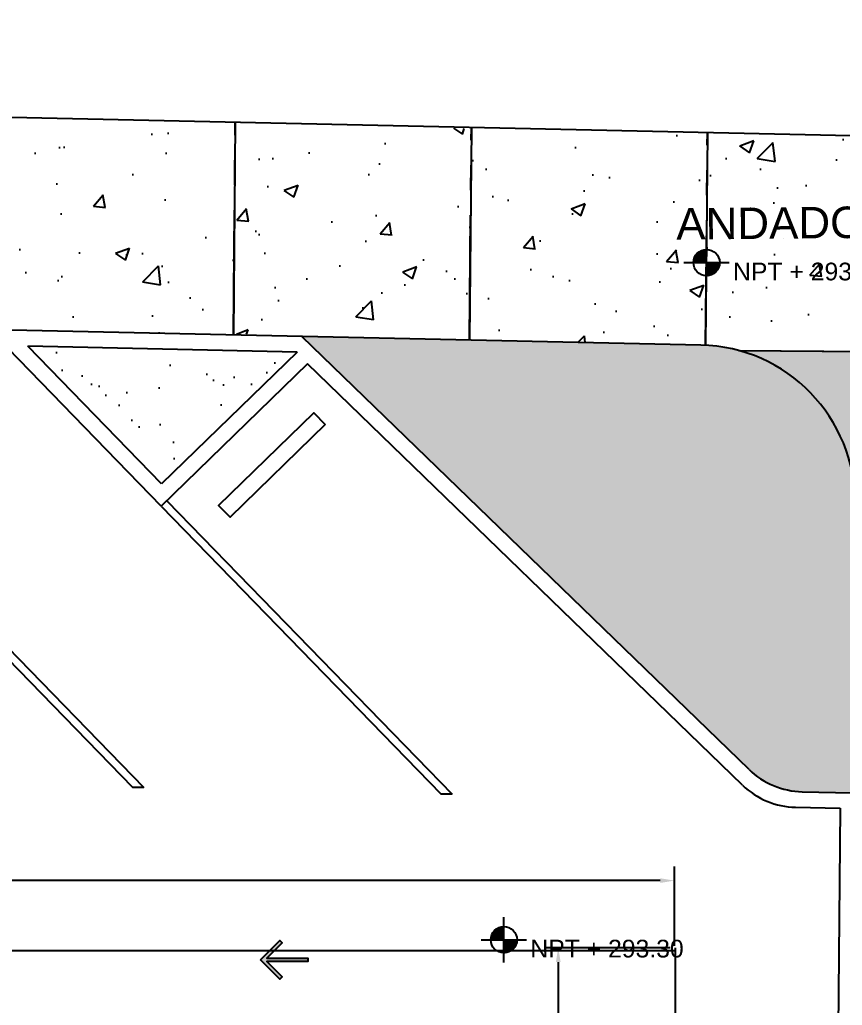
# Model space of a CAD drawing. Header units: millimetres. Extents: x 793 to 3159, y 750 to 2095.
# Drawn here: x 1200.32 to 1210.77, y 1051.98 to 1064.5 of the extents above; entities that cross this region are included whole.
import ezdxf

# ---------------------------------------------------------------- set-up
doc = ezdxf.new("R2010")
doc.units = ezdxf.units.MM
doc.linetypes.add('CENTER', pattern=[50.800000000000004, 31.75, -6.35, 6.35, -6.35])
doc.linetypes.add('CONTINUA', pattern=[0])
for name, color, linetype in [('A- SEÑALIZACION VIAL', 250, 'Continuous'), ('A-BANQUETA', 8, 'Continuous'), ('A-NIVEL', 4, 'Continuous'), ('A-PISOS', 252, 'Continuous'), ('A-TEXTO', 2, 'Continuous'), ('A-VEGETACION', 65, 'Continuous')]:
    doc.layers.add(name, color=color, linetype=linetype)
doc.layers.add('JUNTA DE CONTROL', color=7, linetype='Continuous', true_color=0xf43e0b)
doc.styles.add('kobalt', font='arial.ttf', dxfattribs={"height": 0.15})
doc.styles.get("Standard").update_dxf_attribs({"font": 'arial.ttf'})
doc.dimstyles.get("Standard").update_dxf_attribs({"dimtxt": 1.2, "dimasz": 0.18, "dimexe": 0.18, "dimexo": 0.0625, "dimgap": 0.09, "dimtad": 0, "dimtih": 1, "dimtoh": 1, "dimdec": 4, "dimlfac": -1, "dimzin": 0, "dimdsep": 46, "dimtxsty": 'Standard', "dimcen": 0.09, "dimadec": 0, "dimazin": 0, "dimtfac": 1, "dimtdec": 4, "dimtofl": 0, "dimtmove": 0, "dimatfit": 3, "dimfxl": 1, "dimtolj": 1, "dimtzin": 0, "dimarcsym": 0})
pattern_1 = [(38.03404668510775, (-995.4460003704075, 276.8592496432665), (-0.04112262101135186, 0.9784856859418828), [0, -0.7721600000000001, 0, -0.8636, 0, -0.8255]), (8.034046685107736, (-995.4460003704075, 276.8592496432665), (0.8856448345906804, 1.441967702313352), [0, -0.41656, 0, -0.69596, 0, -0.2667]), (328.0340466851077, (-996.0708132279465, 276.8534256734255), (1.581889229368529, 0.01761950986385392), [0, -0.254, 0, -0.9144, 0, -1.1938]), (318.0340466851077, (-996.0708132279465, 276.8534256734255), (1.52289083700105, 0.4600730982118405), [0, -0.127, 0, -0.59944, 0, -0.6858])]
pattern_2 = [(49.99999999999999, (-2174.844098950855, -711.9262848175131), (1.821846689960041, -0.1593908553890309), [0.1904999999999998, -2.095499999999997]), (354.9999999999998, (-2174.844098950855, -711.9262848175131), (-0.3524342142496936, 1.910568452390352), [0.1524, -1.6764058417]), (100.4514446999999, (-2174.692278880862, -711.9395673517138), (1.469412470903532, 1.751177519121952), [0.161900088, -1.780902446]), (46.18420000000002, (-2174.844098950854, -711.4182848166674), (2.710790408921299, -0.4204232793272717), [0.2857499999999997, -3.143249999999998]), (96.63555760999989, (-2174.618199950842, -711.4533198173158), (2.374041340515032, 2.474261245977214), [0.2428502313999999, -2.671356081599998]), (351.1841511700001, (-2174.844098950854, -711.4182848166674), (2.374041340649768, 2.474261245855327), [0.2285996707, -2.5145973192]), (21, (-2174.590098950837, -711.5452848169953), (1.516143912691326, -1.022651981870877), [0.1904999999999999, -2.095499999999999]), (326, (-2174.590098950837, -711.5452848169953), (0.6180202834764703, 1.841879661223193), [0.1523999999999999, -1.676399999999999]), (71.45144499999999, (-2174.463753624819, -711.6305058165453), (2.134164192787159, 0.8192276888590528), [0.1619000879999999, -1.780899375999998]), (37.49999999999998, (-2174.844098950855, -711.9262848175131), (0.03088603250591817, 0.8455503887315311), [0, -1.65608, 0, -1.7018, 0, -1.68275]), (7.499999999999999, (-2174.844098950855, -711.9262848175131), (0.668196625103057, 1.001805748181196), [0, -0.9702799999999999, 0, -1.61798, 0, -0.6413500000000001]), (327.5, (-2175.410518950842, -711.9262848170478), (1.355905951668714, -0.05728743992673457), [0, -0.6349999999999996, 0, -1.981199999999999, 0, -2.628899999999998]), (317.5, (-2175.664518950858, -711.9262848165821), (1.48129181386018, 0.2542649103333302), [0, -0.8254999999999996, 0, -1.315719999999999, 0, -1.866899999999999])]

# ---------------------------------------------------------------- blocks, each defined once
blk = doc.blocks.new('A$C15914C01')
at = {"layer": 'A-PISOS', "linetype": 'CONTINUA', "ltscale": 0.5}
h = blk.add_hatch(dxfattribs=at)
h.set_pattern_fill('AR-CONC', color=250, scale=0.01)
h.set_pattern_definition(pattern_2)
h.paths.add_polyline_path([(28.81866128864931, 73.6315830941312), (25.81866128864931, 73.6315830941312), (25.81679474090924, 70.95062463870272), (28.81679474090924, 70.9109063972719)])
h.paths.add_polyline_path([(22.81501169473631, 73.70933215459809), (19.81501169467811, 73.70933215506375), (19.82342723687179, 71.02824054285884), (22.82320194476051, 70.98939256183803)])
h.paths.add_polyline_path([(22.80667967745104, 73.67296153865755), (19.81679474085104, 73.72873451281339), (19.81501169467811, 73.70933215506375), (22.81501169473631, 73.70933215459809)])
h.paths.add_polyline_path([(16.81601778761251, 73.7870209235698), (13.8160177875543, 73.78702092310408), (13.80621065833839, 71.10616529965773), (16.80654730711831, 71.06731004174799)])
h.paths.add_polyline_path([(10.81679474090924, 73.84701593639329), (7.816794740909245, 73.84701593639329), (7.805537361011375, 71.18387581640854), (10.8241017445107, 71.1449424400925)])
edge = h.paths.add_edge_path()
edge.add_line((4.816794740909245, 73.84701593639335), (1.816794740934185, 73.84701593603602))
edge.add_line((1.816794740909245, 73.84701593592763), (1.816794740793067, 74.26870477605036))
edge.add_line((1.81679474079283, 74.26870477665216), (0.9177889955582498, 74.80487669416972))
edge.add_line((0.9177889955462675, 74.80487669399008), (-0.8035361458326942, 73.99847830408132))
edge.add_line((-0.8035361458314583, 73.99847830366343), (-0.7706542247404112, 72.90514826607478))
edge.add_line((-0.7706542247324251, 72.90514826634899), (-1.677041933301348, 72.47991564040292))
edge.add_line((-1.67704193328975, 72.4799156403169), (-2.402219015410249, 73.24298598009723))
edge.add_arc((0.009370609011966735, 66.71494472492503), 6.959244725386664, 110.275243042738, 131.6043571634885)
edge.add_line((-4.611450127267766, 71.91870325803757), (-3.601769774195357, 71.33160386025567))
edge.add_line((-3.601769774162698, 71.33160386048252), (4.805200712219627, 71.2227310751176))
edge.add_line((4.805200712231454, 71.22273107478395), (4.816794740924581, 73.84701593649113))
h.paths.add_polyline_path([(4.805195475986693, 73.92313921963796), (2.342738984385505, 73.95502876862884), (1.81679474079283, 74.26870477665216), (1.816794740909245, 73.84701593592763), (4.816794740909245, 73.84701593639335)], flags=17)
h.paths.add_polyline_path([(10.68330526462523, 73.84701593732461), (7.816794740851037, 73.88413810636848), (7.816794740909245, 73.84701593639329)])
h = blk.add_hatch(dxfattribs=at)
h.set_pattern_fill('AR-CONC', color=250, scale=0.01)
h.set_pattern_definition(pattern_2)
h.paths.add_polyline_path([(31.81679474090924, 73.54111243737879), (28.8167947409092, 73.61218181718141), (28.81679474090924, 70.9109063972719), (31.81679474085104, 70.84701593685895)])
h.paths.add_polyline_path([(25.82326840935275, 73.63389581209049), (22.82326840941096, 73.70685284677893), (22.80738892895165, 71.00259724538773), (25.81679474090924, 70.95062463870272)])
h = blk.add_hatch(dxfattribs=at)
h.set_pattern_fill('AR-CONC', color=250, scale=0.01)
h.set_pattern_definition(pattern_2)
h.paths.add_polyline_path([(34.81679474102566, -42.81959897326306), (32.62775282358052, -43.15298406314113), (34.82047724927544, -45.96183820255101), (37.61671737022699, -49.54456134513021), (37.81679474090924, -49.36149951536208), (37.81187782005873, -45.95698911417276), (37.26239695627011, -45.95693011116236), (35.07667400687933, -43.15298406360671)])
h.paths.add_polyline_path([(37.81679474090926, -31.15298406360674), (31.81679474090926, -31.15298406407237), (31.81679474090924, -34.15298406407237), (37.81679474090924, -34.15298406360671)])
h.paths.add_polyline_path([(37.81679474096745, -28.15298406360679), (31.81679474090923, -28.15298406407237), (31.81679474090926, -31.15298406407237), (37.81679474090926, -31.15298406360674)])
h.paths.add_polyline_path([(37.81679474090924, -25.15298406360671), (31.81679474085104, -25.15298406360671), (31.81679474090923, -28.15298406407237), (37.81679474096745, -28.15298406360679)])
h.paths.add_polyline_path([(37.81679474090924, -22.15298406360671), (31.81679474085104, -22.15298406360671), (31.81679474085104, -25.15298406360671), (37.81679474090924, -25.15298406360671)])
h.paths.add_polyline_path([(37.81679474090924, -19.15298406360671), (31.81679474085104, -19.15298406360671), (31.81679474085104, -22.15298406360671), (37.81679474090924, -22.15298406360671)])
h.paths.add_polyline_path([(37.81679474090924, -16.15298406407237), (31.81679474085104, -16.15298406360671), (31.81679474085104, -19.15298406360671), (37.81679474090924, -19.15298406360671)])
h.paths.add_polyline_path([(37.81679474090924, -13.15298406360679), (31.81679474090924, -13.15298406360671), (31.81679474085104, -16.15298406360671), (37.81679474090924, -16.15298406407237)])
h.paths.add_polyline_path([(37.81679474090926, -10.15298406360671), (31.81679474090924, -10.15298406360671), (31.81679474090924, -13.15298406360671), (37.81679474090924, -13.15298406360679)])
h.paths.add_polyline_path([(37.81679474096745, -7.152984063606709), (31.81679474090924, -7.152984063606624), (31.81679474090924, -10.15298406360671), (37.81679474090926, -10.15298406360671)])
h.paths.add_polyline_path([(37.81679474090926, -4.152984063606709), (31.81679474085105, -4.152984063606624), (31.81679474090924, -7.152984063606624), (37.81679474096745, -7.152984063606709)])
h.paths.add_polyline_path([(37.81679474090924, -1.152984063606795), (31.81679474085104, -1.152984063606795), (31.81679474085105, -4.152984063606624), (37.81679474090926, -4.152984063606709)])
h.paths.add_polyline_path([(37.81679474090926, 1.847015936393291), (30.68679868668551, 1.845138009637509), (30.68501337594353, -0.9440509872511029), (31.81679474090924, -0.2965688914991915), (31.81679474085104, -1.152984063606795), (37.81679474090924, -1.152984063606795)])
h.paths.add_polyline_path([(34.5900180604076, 4.844951293896884), (30.68882287672022, 4.847179606091146), (30.68680668977322, 1.845138009637594), (34.81679474090923, 1.847015936393291), (37.81679474090926, 1.847015936393291), (37.82218791742342, 3.65606781700626), (34.58991025859723, 3.656360975466583)])
h.paths.add_polyline_path([(34.59029033913974, 7.847015936393376), (30.69084400986326, 7.844687608070672), (30.68883220781572, 4.847179606556892), (34.5900180604076, 4.844951293896884)])
h.paths.add_polyline_path([(34.59056224377127, 10.84495600871742), (30.69286839326378, 10.84701593592754), (30.69084557966566, 7.847015935927629), (34.59029033913974, 7.847015936393376)])
h.paths.add_polyline_path([(34.59083433548221, 13.84495836636049), (30.69504023692569, 13.84701585769653), (30.69287029426778, 10.84983529523015), (34.59056224377127, 10.84495600871742)])
h.paths.add_polyline_path([(34.59110642713495, 16.84496072400361), (30.69692173384828, 16.85845592385158), (30.69489120674552, 13.84701593639321), (34.59083433548221, 13.84495836636049)])
h.paths.add_polyline_path([(34.59137870691484, 19.84703742573038), (30.6989347221097, 19.84388419985771), (30.69691402022727, 16.84701593592771), (34.59110642713495, 16.84496072400361)])
h.paths.add_polyline_path([(34.59165079845116, 22.84703740105033), (30.70095964713255, 22.84701593639329), (30.69893683365081, 19.84701593639332), (34.59137870691484, 19.84703742573038)])
h.paths.add_polyline_path([(34.59192270220953, 25.84496779646716), (30.70298753486709, 25.85454141395175), (30.70096897741314, 22.84701584884905), (34.59165079845116, 22.84703740105033)])
h.paths.add_polyline_path([(34.59219479386229, 28.84497015317902), (30.70500527415425, 28.84701593639329), (30.70299686514772, 25.854541326873), (34.59192270220953, 25.84496779646716)])
h.paths.add_polyline_path([(34.59246688551502, 31.84497251082212), (30.70702808763599, 31.84701593685895), (30.70500264124711, 28.84311108151451), (34.59219479386229, 28.84497015317902)])
h.paths.add_polyline_path([(34.59273916226812, 34.84701593639329), (30.70905090111773, 34.84701593639329), (30.7070374187897, 31.84701593685895), (34.59246688551502, 31.84497251082212)])
h.paths.add_polyline_path([(34.81679474085104, 37.84701593639332), (30.7110739548807, 37.84737239358955), (30.70906023221325, 34.84701593592763), (34.59273916226812, 34.84701593639329), (34.59293682267889, 37.02636083867401), (34.81673830951331, 37.02634054049847)])
h.paths.add_polyline_path([(34.81679474085104, 40.84701593639329), (30.71309678029502, 40.84738991968334), (30.71108328603437, 37.84737239312381), (34.81679474085104, 37.84701593639332)])
h.paths.add_polyline_path([(31.81684639869486, -35.10037249512973), (37.8168463986367, -35.10037249466404), (37.81679474090924, -34.15298406360671), (31.81679474090924, -34.15298406407237)])
h.paths.add_polyline_path([(34.81679474102566, -42.81959897326306), (31.81679474079283, -38.9710608301684), (31.81679474090924, -42.11415632022536), (32.62775282358052, -43.15298406314113)])
edge = h.paths.add_edge_path()
edge.add_arc((36.38978652126389, 42.35979641648009), 1.211365599287743, 269.2434611565251, 270.7565401891322)
edge.add_line((36.40578106988687, 41.14853641577065), (36.37379200114831, 41.14853641539553))
h.paths.add_polyline_path([(33.42120644863462, 52.8382579991594), (33.42323117307386, 55.84701593639329), (30.72321090678447, 55.84747755015269), (30.72118808148662, 52.84746002964692)])
h.paths.add_polyline_path([(33.42928555776598, 64.8438838175498), (33.43130649637895, 67.84701593639329), (30.73130976280663, 67.85875238664448), (30.72927903599339, 64.8470159368589)])
h.paths.add_polyline_path([(33.42525032575942, 58.8474941840397), (33.42726916831452, 61.84751166962087), (30.72725655732211, 61.84751260234043), (30.725233731966, 58.84749508276582)])
h.paths.add_polyline_path([(33.42726883478463, 61.84701593592746), (33.42928766552359, 64.84701593639329), (30.72927895758767, 64.84689984936273), (30.72725622251164, 61.84701593592763)])
h.paths.add_polyline_path([(33.4232313617249, 55.84729631431401), (33.42524816334485, 58.84428093349561), (30.725236812199, 58.85206318413839), (30.72325582843041, 55.84747793897986)])
h.paths.add_polyline_path([(33.41918982221976, 49.84153382852674), (33.42120850161882, 52.84130870038643), (30.72117875039112, 52.84746003011242), (30.71916127263104, 49.84153463644907)])
h.paths.add_polyline_path([(33.41717114293714, 46.84175895666704), (33.41918982221976, 49.84153382852674), (30.71915194153554, 49.84153463644924), (30.71713861095486, 46.84175984282047)])
edge = h.paths.add_edge_path()
edge.add_line((33.41639757883966, 45.56269014673308), (33.41717114292801, 46.84175895677289))
edge.add_line((33.41717114293714, 46.84175895666704), (30.71712927986868, 46.84175984272647))
edge.add_line((30.71712927980116, 46.84175984282047), (30.71309679296116, 40.84740881566614))
edge.add_line((30.71309679298429, 40.84740881575271), (34.81679474085696, 40.84701593649829))
edge.add_line((34.81679474085104, 40.84701593639329), (34.81679474079915, 43.67199099866562))
edge.add_arc((35.41632251488046, 45.58001784561202), 1.999999999742859, 180.4964082066476, 252.55657780908848, ccw=False)
edge = h.paths.add_edge_path()
edge.add_line((33.41831249144161, 67.84362072870135), (33.44631474354107, 70.84359238063132))
edge.add_line((33.44631474354537, 70.84359238063917), (31.81679474087136, 70.84934568624402))
edge.add_line((31.81679474090923, 70.84934568637982), (29.24038687895716, 70.84701593696016))
edge.add_arc((28.7320199587266, 68.9127038968727), 1.999999998621058, -0.038632913552191894, 75.27479326523121, ccw=False)
edge.add_line((30.73201950266957, 68.91135535389185), (30.73130220782676, 67.84754766129196))
edge.add_line((30.73130220791791, 67.84754766104743), (33.41831249148882, 67.84362072872239))
edge = h.paths.add_edge_path()
edge.add_line((33.4333201496047, 70.8393219485879), (33.43374180443371, 71.59545059191082))
edge.add_arc((31.43381686776407, 71.57812289334834), 2.000000000291038, 0.4964082066476384, 78.88280872711199)
edge.add_line((31.81944964616559, 73.54059260338545), (31.81679474090656, 70.84701593665955))
edge.add_line((31.81679474090924, 70.84701593639329), (33.43332014962361, 70.83932194872146))
at = {"layer": 'A-PISOS', "color": 250, "linetype": 'CONTINUA', "ltscale": 0.5}
for p, q in [((22.81679474085102, 73.68988361489028), (22.81679474096745, 70.9894755370915)), ((25.81679474085104, 73.65103271557018), (25.81679474090924, 70.95062463870272)), ((28.8167947409092, 73.61218181718141), (28.81679474090924, 70.9109063972719)), ((29.24038687977009, 70.84701593685895), (33.43332532729255, 70.84701593639329))]:
    blk.add_line(p, q, dxfattribs=at)
blk = doc.blocks.new('NIVEL')
for p, q in [((0, -0.2554373083977453), (0, 0.2554373083977453)), ((-0.1484046465194524, -4.017016453872202e-05), (-2.842170943040401e-12, 0.1483644763520715)), ((-0.1480846658097335, 0.009740250192407984), (-0.009740250216168533, 0.1480846657868824)), ((-0.147013592344706, 0.02027176330557268), (-0.02027176333024272, 0.147013592320036)), ((-0.1449608939166183, 0.03178490138088819), (-0.03178490140373924, 0.1449608938937672)), ((-0.1415157178672644, 0.04469051707656035), (-0.0446905171003209, 0.1415157178444133)), ((-0.1389040367286043, -2.091837814077735e-11), (-2.842170943040401e-12, 0.1389040367048437)), ((-0.1357886857114181, 0.05987798888145335), (-0.0598779889043044, 0.1357886856876576)), ((-0.1294435970813765, -2.091837814077735e-11), (-2.842170943040401e-12, 0.129443597057616)), ((-0.1247601133901526, 0.08036700084994663), (-0.08036700087279769, 0.1247601133673015)), ((-0.1199831574341488, -2.091837814077735e-11), (-2.842170943040401e-12, 0.1199831574103882)), ((-0.2554373083983137, 0), (0.2554373083983137, 0)), ((-0.1105227177860115, -2.091837814077735e-11), (-2.842170943040401e-12, 0.1105227177631605)), ((-0.1010622781387838, -2.091837814077735e-11), (-2.842170943040401e-12, 0.1010622781150232)), ((-0.09160183849155601, -2.091837814077735e-11), (-2.842170943040401e-12, 0.09160183846779546)), ((-0.08214139884341876, -2.091837814077735e-11), (-2.842170943040401e-12, 0.0821413988205677)), ((-0.072680959196191, -2.091837814077735e-11), (-2.842170943040401e-12, 0.07268095917243045)), ((-0.06322051954896324, -2.091837814077735e-11), (-2.842170943040401e-12, 0.06322051952520269)), ((-0.05376007990082599, -2.091837814077735e-11), (-2.842170943040401e-12, 0.05376007987797493)), ((-0.04429964025359823, -2.091837814077735e-11), (-2.842170943040401e-12, 0.04429964023074717)), ((-0.03483920060637047, -2.091837814077735e-11), (-2.842170943040401e-12, 0.03483920058351941)), ((-0.02537876095823322, -2.091837814077735e-11), (-2.842170943040401e-12, 0.02537876093538216)), ((-0.01591832131191495, -2.091837814077735e-11), (-2.842170943040401e-12, 0.0159183212881544)), ((-0.006457881664687193, -2.091837814077735e-11), (-2.842170943040401e-12, 0.006457881640017149)), ((-2.842170943040401e-12, -0.00300255800721061), (0.00300255798345006, -2.091837814077735e-11)), ((-2.842170943040401e-12, -0.01246299765443837), (0.01246299763067782, -2.091837814077735e-11)), ((-2.842170943040401e-12, -0.02192343730166613), (0.02192343727790558, -2.091837814077735e-11)), ((-2.842170943040401e-12, -0.03138387694889389), (0.03138387692604283, -2.091837814077735e-11)), ((-2.842170943040401e-12, -0.04084431659703114), (0.04084431657327059, -2.091837814077735e-11)), ((-2.842170943040401e-12, -0.0503047562442589), (0.05030475622049835, -2.091837814077735e-11)), ((-2.842170943040401e-12, -0.05976519589148666), (0.0597651958686356, -2.091837814077735e-11)), ((-2.842170943040401e-12, -0.06922563553962391), (0.06922563551586336, -2.091837814077735e-11)), ((-2.842170943040401e-12, -0.07868607518685167), (0.07868607516309112, -2.091837814077735e-11)), ((-2.842170943040401e-12, -0.08814651483407943), (0.08814651481122837, -2.091837814077735e-11)), ((-2.842170943040401e-12, -0.09760695448221668), (0.09760695445845613, -2.091837814077735e-11)), ((-2.842170943040401e-12, -0.1070673941285349), (0.1070673941056839, -2.091837814077735e-11)), ((-2.842170943040401e-12, -0.1165278337766722), (0.1165278337538211, -2.091837814077735e-11)), ((-2.842170943040401e-12, -0.1259882734239), (0.1259882734010489, -2.091837814077735e-11)), ((-2.842170943040401e-12, -0.1354487130720372), (0.1354487130473672, -2.091837814077735e-11)), ((-2.842170943040401e-12, -0.144909152719265), (0.1449091526955044, -2.091837814077735e-11)), ((0.006089946846145722, -0.1482796455184143), (0.1482796454946538, -0.006089946868996776)), ((0.01632614106154051, -0.1475038909502473), (0.1475038909273962, -0.01632614108439157)), ((0.02744579772650013, -0.1458446739334249), (0.1458446739096644, -0.02744579774935119)), ((0.03977607127933425, -0.1429748400269091), (0.142974840004058, -0.0397760713021853)), ((0.05396698180254589, -0.1382443691509252), (0.1382443691280741, -0.05396698182539694)), ((0.0717826238477528, -0.129889166754765), (0.1298891667310045, -0.07178262387060386))]:
    blk.add_line(p, q)
blk.add_circle((0, 0), 0.1484046519540825)
blk = doc.blocks.new('flecha-flat-6')
at = {"layer": 'A- SEÑALIZACION VIAL'}
h = blk.add_hatch(color=256, dxfattribs=at)
h.dxf.hatch_style = 1
h.paths.add_polyline_path([(-1092.200435478124, -359.8506195480004), (-1092.446505972068, -359.6045490540564), (-1092.200435478066, -359.3584785601124), (-1092.171466487576, -359.3874475504272), (-1092.368083821901, -359.5840648845769), (-1091.844934103021, -359.5840648845769), (-1091.844934103196, -359.6250332240015), (-1092.368083821784, -359.6250332235359), (-1092.171466487693, -359.8216505576856)])
blk.add_lwpolyline([(-1092.446505972068, -359.6045490540564), (-1092.200435478066, -359.3584785601124), (-1092.171466487576, -359.3874475504272), (-1092.368083821901, -359.5840648845769), (-1091.844934103021, -359.5840648845769), (-1091.844934103196, -359.6250332240015), (-1092.368083821784, -359.6250332235359), (-1092.171466487693, -359.8216505576856), (-1092.200435478124, -359.8506195480004)], close=True, dxfattribs=at)
blk = doc.blocks.new('A$C3E6A45EC')
at = {"layer": 'JUNTA DE CONTROL', "linetype": 'CENTER', "ltscale": 0.05}
for p, q in [((23.67890273832933, 71.7135178745763), (23.70229866676075, 74.41382460052168)), ((26.67845354451909, 71.64867688644895), (26.70184947295073, 74.34898361241946)), ((29.67799683598157, 71.58296858790314), (29.7014002789422, 74.28414262432156)), ((30.10101954549567, 71.51541058593673), (34.29380061993309, 71.47908359915155))]:
    blk.add_line(p, q, dxfattribs=at)
blk = doc.blocks.new('*D232')
at = {"layer": 'Defpoints', "color": 0, "lineweight": -2, "transparency": 16777216}
for p, q in [((1173.712591071007, 1052.735187518908), (1173.712591071007, 1053.744243150637)), ((1208.640266632399, 1052.735187518846), (1208.640266632399, 1053.744243150637)), ((1173.892591071007, 1053.564243150636), (1188.123263776669, 1053.564243150636)), ((1208.460266632399, 1053.564243150636), (1194.229593926737, 1053.564243150636))]:
    blk.add_line(p, q, dxfattribs=at)
at = {"layer": 'Defpoints', "color": 0, "transparency": 16777216}
for p in [(1173.712591071007, 1053.564243150636), (1173.712591071007, 1052.672687518908), (1208.640266632399, 1052.672687518846)]:
    blk.add_point(p, dxfattribs=at)
for points in [[(1173.892591071007, 1053.594243150636), (1173.892591071007, 1053.534243150636), (1173.712591071007, 1053.564243150636)], [(1208.460266632399, 1053.594243150636), (1208.460266632399, 1053.534243150636), (1208.640266632399, 1053.564243150636)]]:
    blk.add_solid(points, dxfattribs=at)
at = {"layer": 'Defpoints', "color": 0, "transparency": 16777216, "insert": (1191.176428851703, 1053.564243150636), "char_height": 1.2, "attachment_point": 5}
blk.add_mtext('\\A1;34.9277', dxfattribs=at)
blk = doc.blocks.new('*D246')
at = {"layer": 'Defpoints', "color": 0, "lineweight": -2, "transparency": 16777216}
for p, q in [((1208.585629467738, 1052.70939526639), (1206.984100930409, 1052.70939526639)), ((1207.164100930409, 1052.52939526639), (1207.164100930409, 1048.926541793913)), ((1207.164100930409, 1043.927317243674), (1207.164100930409, 1047.53017071615)), ((1208.585629467714, 1043.747317243673), (1206.984100930409, 1043.747317243673))]:
    blk.add_line(p, q, dxfattribs=at)
at = {"layer": 'Defpoints', "color": 0, "transparency": 16777216}
for p in [(1208.648129467738, 1052.70939526639), (1207.164100930409, 1043.747317243673), (1208.648129467714, 1043.747317243673)]:
    blk.add_point(p, dxfattribs=at)
for points in [[(1207.134100930409, 1052.52939526639), (1207.194100930409, 1052.52939526639), (1207.164100930409, 1052.70939526639)], [(1207.134100930409, 1043.927317243674), (1207.194100930409, 1043.927317243674), (1207.164100930409, 1043.747317243673)]]:
    blk.add_solid(points, dxfattribs=at)
at = {"layer": 'Defpoints', "color": 0, "transparency": 16777216, "insert": (1207.164100930409, 1048.228356255032), "char_height": 1.2, "attachment_point": 5}
blk.add_mtext('\\A1;8.9621', dxfattribs=at)

msp = doc.modelspace()

# ---------------------------------------------------------------- hatches: boundary and pattern name
at = {"layer": 'A-VEGETACION', "linetype": 'CONTINUA'}
h = msp.add_hatch(dxfattribs=at)
h.set_pattern_fill('AR-SAND', color=256, scale=0.02, angle=0.5340466851077486)
h.set_pattern_definition(pattern_1)
edge = h.paths.add_edge_path()
edge.add_line((1208.827364485267, 1060.371491309006), (1203.906782462517, 1060.477859035816))
edge.add_line((1203.906782462517, 1060.477859035816), (1209.588514107418, 1054.975303153724))
edge.add_arc((1210.286393227544, 1055.698890635494), 1.005293046868555, 226.0361270872636, 268.64332635686)
edge.add_line((1210.26259169887, 1054.693879393146), (1210.899754926061, 1054.680105899677))
edge.add_line((1210.899754926061, 1054.680105899677), (1210.930780153162, 1058.484144025698))
edge.add_arc((1208.924678847798, 1058.364162770316), 2.009686032450107, 3.422678826143389, 92.77549996115104)
edge = h.paths.add_edge_path()
edge.add_line((1210.192874619236, 995.0483513001655), (1205.76529839218, 995.0412257329863))
edge.add_arc((1205.765298391831, 994.2412257336382), 0.7999999993480742, 89.9999999749871, 224.4659533359216)
edge.add_line((1205.194364934367, 993.680837487087), (1210.133115098601, 988.6463534512859))
edge.add_line((1210.133115098601, 988.6463534512859), (1210.192874619236, 995.0483513001655))
h = msp.add_hatch(dxfattribs=at)
h.set_pattern_fill('AR-SAND', color=256, scale=0.02, angle=0.5340466851077486)
h.set_pattern_definition(pattern_1)
h.paths.add_polyline_path([(1200.423021552233, 1060.353120421276), (1202.056191561941, 1058.60377929195), (1203.846960589719, 1060.279105475389)])

# ---------------------------------------------------------------- linework, layer by layer
at = {"layer": 'A-BANQUETA', "linetype": 'CONTINUA', "ltscale": 0.5}
for p, q in [((1214.677102389826, 1062.945850586269, 293.720885143552), (1182.589509218895, 1063.639484860685, 293.7208851435519)), ((1208.977337511919, 1060.368249356963, 293.7208851435519), (1176.622494610747, 1061.06766074219, 293.7208851435519)), ((1209.588514107418, 1054.975303153724, 293.7208851435519), (1203.906782462517, 1060.477859035816, 293.7208851435519)), ((1202.119945878767, 1058.320964457683, 293.7208851435519), (1200.173636691667, 1060.322709359911, 293.7208851435519)), ((1203.846960589719, 1060.279105475389, 293.7208851435519), (1200.423021552233, 1060.353120421276, 293.7208851435519)), ((1202.123916959762, 1058.60377929195, 293.7208851435519), (1200.423021552233, 1060.353120421276, 293.7208851435519)), ((1203.846960589719, 1060.279105475389, 293.7208851435519), (1202.123916959762, 1058.60377929195, 293.7208851435519)), ((1203.979497614805, 1060.129018333025, 293.7208851435519), (1202.118681476299, 1058.319735071372, 293.7208851435519)), ((1209.505742685775, 1054.777045692068, 293.7208851435519), (1203.979497614805, 1060.129018333025, 293.7208851435519)), ((1198.273680103616, 1058.475369591948, 293.7208851435519), (1201.898648896975, 1054.747152692855, 293.7208851435519)), ((1198.201983624742, 1058.405658653688, 293.7208851435519), (1201.75411715221, 1054.750277020719, 293.7208851435519)), ((1202.119945878767, 1058.320964457683, 293.7208851435519), (1205.674139789561, 1054.66553828561, 293.7208851435519)), ((1202.191642357641, 1058.390675395943, 293.7208851435519), (1205.816611151, 1054.66245849685, 293.7208851435519)), ((1201.898648896975, 1054.747152692855, 293.7208851435519), (1201.752852749684, 1054.749047634408, 293.7208851435519)), ((1210.26259169887, 1054.693879393146, 293.7208851435519), (1210.899754926119, 1054.680105899677, 293.7208851435519)), ((1205.816611151, 1054.66245849685, 293.7208851435519), (1205.672875387034, 1054.664308899298, 293.7208851435519)), ((1210.179820277227, 1054.49562193149, 293.7208851435519), (1210.747913782216, 1054.48334151109, 293.7208851435519)), ((1210.747913782216, 1054.48334151109, 293.7208851435401), (1210.646662912354, 1043.641143589962, 293.7208851435401))]:
    msp.add_line(p, q, dxfattribs=at)
at = {"layer": 'A-BANQUETA', "linetype": 'CONTINUA', "ltscale": 0.5, "elevation": 293.7208851435402}
msp.add_lwpolyline([(1204.201464149367, 1059.358401286632), (1202.993497801036, 1058.182703379292), (1202.848656121722, 1058.331520412333), (1204.056622469995, 1059.507218319673)], close=True, dxfattribs=at)
at = {"layer": 'A-BANQUETA', "linetype": 'CONTINUA', "ltscale": 0.5}
for centre, radius, start, end in [((1208.934113810851, 1058.368716483686, 293.7208851435363), 2, 359.4649589068517, 88.76163576350856), ((1210.284203549404, 1055.693645830017, 293.720885143544), 1, 225.9178176979035, 268.7616357635085), ((1210.201432127761, 1055.495388367895, 293.720885143544), 1, 225.9178176979035, 268.7616357635085)]:
    msp.add_arc(centre, radius, start, end, dxfattribs=at)
at = {"layer": 'Defpoints', "color": 40, "true_color": 0xfaa21b}
msp.add_line((1208.640266632399, 1052.672687518846), (1173.712591071007, 1052.672687518908), dxfattribs=at)
at = {"layer": 'Defpoints', "color": 2}
msp.add_line((1208.648129467738, 1052.70939526639), (1208.648129467714, 1043.747317243673), dxfattribs=at)

# ---------------------------------------------------------------- block references
msp.add_blockref('flecha-flat-6', (2295.827273033058, 1412.161479453307, -292.895873160367))
at = {"layer": 'A-NIVEL', "linetype": 'CONTINUA', "xscale": 1.125, "yscale": 1.125, "zscale": 1.125}
for p in [(1209.048390392236, 1061.415607687768, 293.7208851435402), (1206.473179983405, 1052.813256520994, -292.895873160367)]:
    msp.add_blockref('NIVEL', p, dxfattribs=at)
at = {"layer": 'A-TEXTO', "linetype": 'CONTINUA', "ltscale": 0.5}
msp.add_blockref('A$C3E6A45EC', (1179.358200699986, 988.7831409249757, 293.7208851435402), dxfattribs=at)
at = {"layer": 'JUNTA DE CONTROL', "linetype": 'CENTER', "ltscale": 0.05, "rotation": 359.5035917933524}
msp.add_blockref('A$C15914C01', (1179.606122941383, 989.7075288982433, 293.7208851435402), dxfattribs=at)

# ---------------------------------------------------------------- texts
at = {"layer": 'A-TEXTO', "insert": (1208.502353798388, 1062.105615372054, 293.7208851435402), "char_height": 0.4, "width": 3.111190914997223, "attachment_point": 1, "rotation": 0.5340466851077486, "style": 'kobalt'}
msp.add_mtext('\\pxqc;ANDADOR', dxfattribs=at)
at = {"layer": 'A-TEXTO', "char_height": 0.225, "attachment_point": 1, "style": 'kobalt'}
for s, insert in [('NPT + 293.50', (1209.385286187077, 1061.415125355806, 293.7208851435402)), ('NPT + 293.30', (1206.810075778245, 1052.812774189033, -292.895873160367))]:
    msp.add_mtext_dynamic_manual_height_columns(s, width=62.33527147951008, gutter_width=1.5, heights=[0], dxfattribs=dict(at, insert=insert))

# ---------------------------------------------------------------- dimensions: what is measured, and where the dimension line sits
at = {"layer": 'Defpoints', "color": 1}
dim = msp.add_linear_dim(base=(1173.712591071007, 1053.564243150636), p1=(1208.640266632399, 1052.672687518846), p2=(1173.712591071007, 1052.672687518908), dimstyle='Standard', dxfattribs=at)
dim.commit()
dim.dimension.update_dxf_attribs({"geometry": '*D232', "text_midpoint": (1191.176428851703, 1053.564243150636)})
at = {"layer": 'Defpoints', "color": 2}
dim = msp.add_linear_dim(base=(1207.164100930409, 1043.747317243673), p1=(1208.648129467738, 1052.70939526639), p2=(1208.648129467714, 1043.747317243673), angle=90, dimstyle='Standard', dxfattribs=at)
dim.commit()
dim.dimension.update_dxf_attribs({"geometry": '*D246', "text_midpoint": (1207.164100930409, 1048.228356255032)})

doc.saveas('drawing.dxf')
